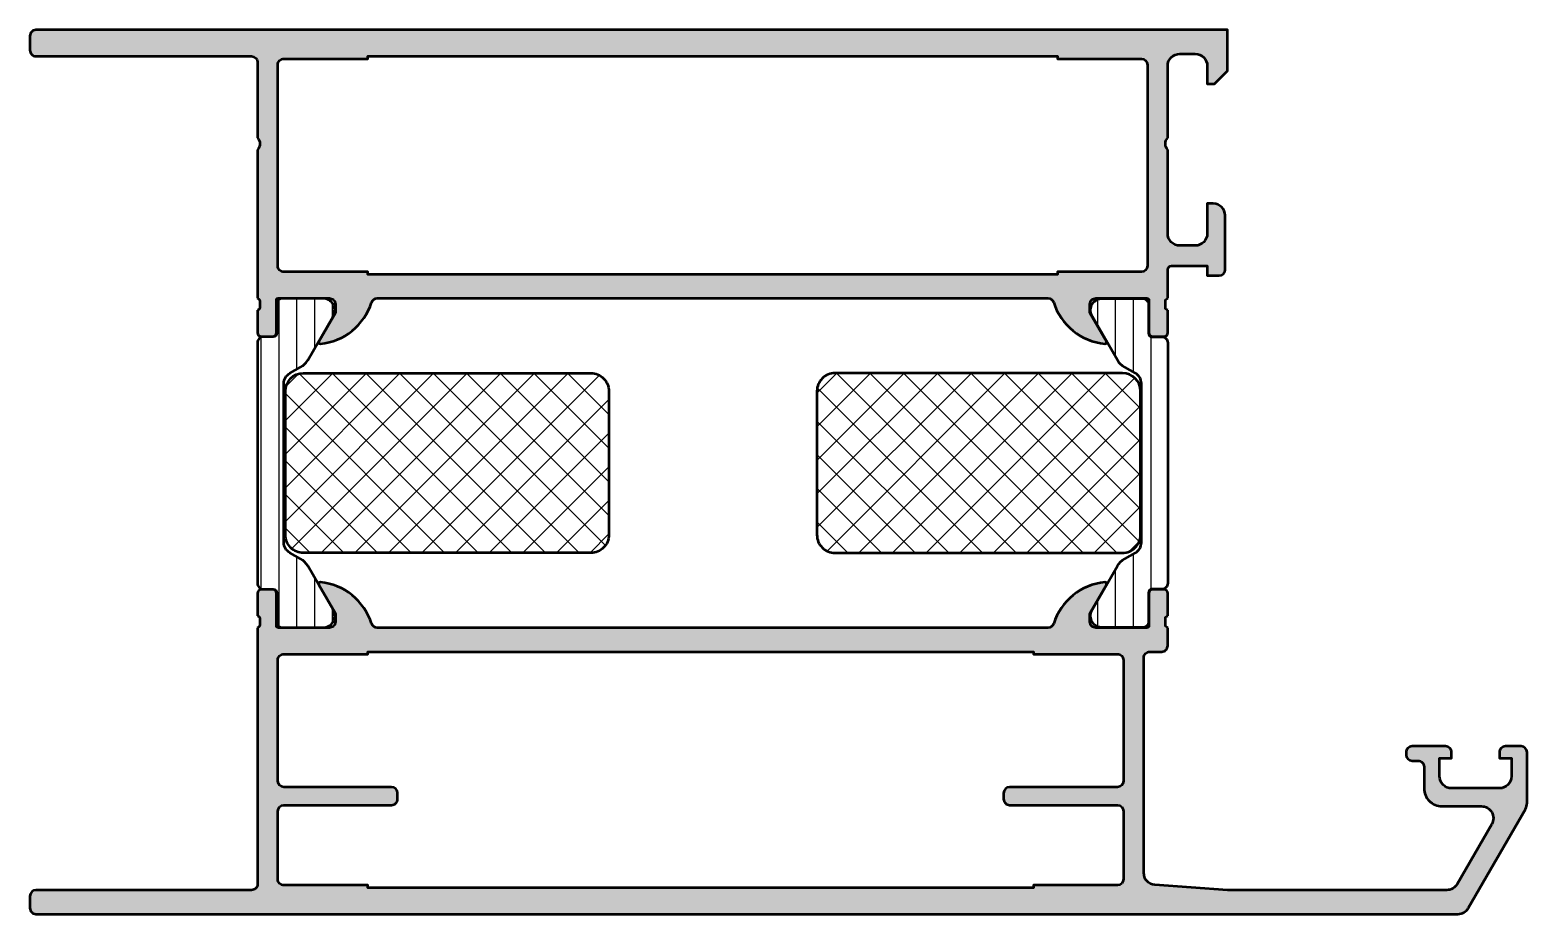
# Model space of a CAD drawing. Extents: x 0 to 125, y 11 to 85.
import ezdxf

# ---------------------------------------------------------------- set-up
doc = ezdxf.new("R2010")
doc.units = 0
for name, color, linetype, lineweight in [('0S-Alu contour', 7, 'Continuous', 50), ('0S-Alu hatch', 252, 'Continuous', 25), ('0S-Plastic contour', 254, 'Continuous', 50), ('0S-Plastic hatch', 253, 'Continuous', 25), ('0S-PT contour', 91, 'Continuous', 50), ('0S-PT hatch', 103, 'Continuous', 25)]:
    doc.layers.add(name, color=color, linetype=linetype, lineweight=lineweight)
pattern_1 = [(90, (0, 0), (-1.4859, 0), [])]
pattern_2 = [(135, (0, 0), (-1.403165018917055, -1.403165018917055), []), (225, (0, 0), (1.403165018917055, -1.403165018917055), [])]

# ---------------------------------------------------------------- blocks, each defined once
blk = doc.blocks.new('398970__8693D46A_BBD4_4B4C_A172_3733D5669891_')
at = {"layer": '0S-Alu hatch'}
h = blk.add_hatch(color=256, dxfattribs=at)
edge = h.paths.add_edge_path()
edge.add_arc((0.4999896924216643, 84.30000456172283), 0.4999925654045513, 89.99914803910144, 180.0008519608678)
edge.add_line((-2.8729276123e-06, 84.29999712707227), (-2.8729276096e-06, 83.10000017883004))
edge.add_arc((0.4999740636899333, 83.09997711544779), 0.499976937149487, 179.9973570091198, 270.0026429908629)
edge.add_line((0.4999971270723901, 82.60000017883026), (18.4999971270725, 82.60000017883003))
edge.add_ellipse((18.49994202351627, 82.09994507527385), major_axis=(-0.5000551065922458, 0), ratio=1, start_angle=180.0063137065699, end_angle=269.99368629342405, ccw=False)
edge.add_line((18.99999712707245, 82.10000017883002), (18.99999712707239, 75.79999712707222))
edge.add_ellipse((18.474874816109, 75.29999712707222), major_axis=(-0.7250885749144907, 0), ratio=1, start_angle=136.4038464693321, end_angle=223.5961535306688, ccw=False)
edge.add_line((18.99999712707239, 74.79999712707222), (18.99999712707227, 62.39999254943533))
edge.add_ellipse((18.92116068052924, 62.13247195744222), major_axis=(-0.2788950563274314, 0), ratio=1, start_angle=178.8354106259048, end_angle=253.58012358051002, ccw=False)
edge.add_line((19.19999812707229, 62.12680354944385), (19.19999812707228, 61.67320954944385))
edge.add_ellipse((18.92113003142908, 61.66754888996679), major_axis=(-0.2789255417371754, 0), ratio=1, start_angle=106.42459455535851, end_angle=181.1628700728862, ccw=False)
edge.add_line((18.99999712707227, 61.40000554944383), (18.99999712707227, 59.51999454943534))
edge.add_arc((19.2999971270723, 59.51999454943534), 0.3000000000000256, 180, 269.9999999999945)
edge.add_line((19.29999712707227, 59.21999454943531), (20.27997144611507, 59.21999454943534))
edge.add_arc((20.27997144611509, 59.51999454943532), 0.2999999999999829, 269.9999999999973, 360)
edge.add_line((20.57997144611507, 59.51999454943532), (20.57997144611505, 62.27999254943532))
edge.add_ellipse((20.69997144611497, 62.27999254943533), major_axis=(-0.1199999999999157, 0), ratio=1, start_angle=269.9999999999983, end_angle=360, ccw=False)
edge.add_line((20.69997144611497, 62.39999254943524), (24.99999712707245, 62.39999254943545))
edge.add_ellipse((24.9999971270725, 61.89999254943557), major_axis=(-0.4999999999998864, 0), ratio=1, start_angle=180, end_angle=270.0000000000065, ccw=False)
edge.add_line((25.49999712707239, 61.89999254943557), (25.49999712707239, 61.19999254943564))
edge.add_line((25.49999712707239, 61.19999254943564), (24.1185016694501, 58.80717222640787))
edge.add_arc((24.23811691172073, 58.7381123340836), 0.138119784648327, 149.9999999999495, 275.6225775507646)
edge.add_arc((23.76177388589741, 63.5766014112869), 5.000000000003915, 275.6225775508023, 342.2515836439371)
edge.add_ellipse((28.99999712707172, 61.8999925494388), major_axis=(-0.4999999999966513, 0), ratio=1, start_angle=269.99999999991655, end_angle=342.2515836438436, ccw=False)
edge.add_line((28.99999712707245, 62.39999254943545), (84.99999712707229, 62.39999254943557))
edge.add_ellipse((84.99999712707123, 61.89999254943478), major_axis=(-0.5000000000007887, 0), ratio=1, start_angle=197.7484163559411, end_angle=269.99999999987784, ccw=False)
edge.add_arc((90.23822036824482, 63.57660141128218), 4.999999999998873, 197.7484163560793, 264.3774224492205)
edge.add_arc((89.7618773424241, 58.73811233408358), 0.138119784648205, 264.3774224491774, 389.9999999999824)
edge.add_line((89.88149258469468, 58.80717222640765), (88.49999712707235, 61.19999254943552))
edge.add_line((88.49999712707235, 61.19999254943552), (88.49999712707228, 61.89999254943545))
edge.add_ellipse((88.99999712707228, 61.89999254943511), major_axis=(-0.4999999999999858, 0), ratio=1, start_angle=269.99999999996095, end_angle=360, ccw=False)
edge.add_line((88.99999712707263, 62.39999254943511), (93.3000228080297, 62.39999254943533))
edge.add_ellipse((93.30002280802968, 62.27999254943532), major_axis=(-0.1200000000000116, 0), ratio=1, start_angle=180, end_angle=269.9999999999932, ccw=False)
edge.add_line((93.42002280802969, 62.27999254943533), (93.42002280802967, 59.51999454943532))
edge.add_arc((93.72002280802965, 59.51999454943532), 0.2999999999999856, 180, 270.0000000000027)
edge.add_line((93.72002280802965, 59.21999454943534), (94.69999712707246, 59.21999454943532))
edge.add_arc((94.69999712707245, 59.51999454943534), 0.3000000000000149, 270.0000000000027, 360)
edge.add_line((94.99999712707246, 59.51999454943534), (94.99999712707246, 61.40000554944384))
edge.add_ellipse((95.0788642227156, 61.66754888996677), major_axis=(-0.2789255417371315, 0), ratio=1, start_angle=-1.1628700728908825, end_angle=73.57540544464848, ccw=False)
edge.add_line((94.79999612707246, 61.67320954944385), (94.79999612707246, 62.12680354944384))
edge.add_ellipse((95.07883357361553, 62.13247195744221), major_axis=(-0.278895056327452, 0), ratio=1, start_angle=-73.58012358050411, end_angle=1.16458937409692, ccw=False)
edge.add_line((94.99999712707246, 62.39999254943534), (94.99999712707245, 64.79999254943554))
edge.add_ellipse((95.29999712707244, 64.79999254943553), major_axis=(-0.2999999999999971, 0), ratio=1, start_angle=269.99999999999727, end_angle=360, ccw=False)
edge.add_line((95.29999712707246, 65.09999254943553), (98.29998492004115, 65.09999254943538))
edge.add_line((98.29998492004115, 65.09999254943538), (98.29998492004115, 64.29999254943543))
edge.add_line((98.29998492004115, 64.29999254943543), (99.29998492004108, 64.29999254943543))
edge.add_arc((99.29993496882527, 64.80004250065149), 0.5000499537109306, 270.0057234158948, 359.9942765840761)
edge.add_line((99.79998492004133, 64.7999925494354), (99.79998492004106, 69.29999712707222))
edge.add_arc((98.7998934923622, 69.2999056993936), 1.000091431857965, 0.0052379411224472, 89.99476205877598)
edge.add_line((98.7999849200411, 70.29999712707244), (98.29998492004104, 70.2999971270721))
edge.add_line((98.29998492004104, 70.2999971270721), (98.29998492004133, 67.79999712707244))
edge.add_ellipse((97.29990805033182, 67.80007399678172), major_axis=(-1.000076872663765, 0), ratio=1, start_angle=90.00440397137402, end_angle=179.9955960285486, ccw=False)
edge.add_line((97.2999849200411, 66.7999971270722), (95.99999712707235, 66.79999712707233))
edge.add_ellipse((95.99994815359123, 67.79994815359116), major_axis=(-0.9999510277180887, 0), ratio=1, start_angle=-0.0028061112355999285, end_angle=90.00280611119871, ccw=False)
edge.add_line((94.9999971270724, 67.7999971270729), (94.9999971270724, 74.79999712707222))
edge.add_ellipse((95.5249431683333, 75.29999712707222), major_axis=(-0.7249609273853969, 0), ratio=1, start_angle=-43.60576001873949, end_angle=43.60576001873949, ccw=False)
edge.add_line((94.9999971270724, 75.79999712707222), (94.9999971270724, 81.79999712707178))
edge.add_ellipse((95.99996671376883, 81.8000275403758), major_axis=(-0.9999695871589359, 0), ratio=1, start_angle=-90.00174260693632, end_angle=0.001742607019082243, ccw=False)
edge.add_line((95.99999712707246, 82.79999712707222), (97.2999849200411, 82.799997127072))
edge.add_ellipse((97.29988946899446, 81.79990167602523), major_axis=(-1.000095455601777, 0), ratio=1, start_angle=180.0054684201397, end_angle=269.99453157986005, ccw=False)
edge.add_line((98.29998492004123, 81.79999712707186), (98.29998492004123, 80.29999712707256))
edge.add_line((98.29998492004123, 80.29999712707256), (98.89996050597844, 80.2999971270721))
edge.add_line((98.89996050597844, 80.2999971270721), (99.9999971270724, 81.39999560119331))
edge.add_line((99.9999971270724, 81.39999560119331), (99.99999712707233, 84.79999712707209))
edge.add_line((99.99999712707233, 84.79999712707209), (0.4999971270725041, 84.79999712707209))
edge = h.paths.add_edge_path()
edge.add_line((20.69997881652557, 65.09999712707183), (20.70000933410364, 81.89999560119342))
edge.add_ellipse((21.19999937197164, 81.9000055633252), major_axis=(-0.4999900379672414, 0), ratio=1, start_angle=-90.00114159899522, end_angle=0.0011415991285730342, ccw=False)
edge.add_line((21.20000933410375, 82.3999956011932), (28.20000933410364, 82.39999560119354))
edge.add_line((28.20000933410364, 82.39999560119354), (28.20000933410364, 82.59999254943538))
edge.add_line((28.20000933410364, 82.59999254943538), (85.7999849200411, 82.59999254943538))
edge.add_line((85.7999849200411, 82.59999254943538), (85.7999849200411, 82.39999560119331))
edge.add_line((85.7999849200411, 82.39999560119331), (92.79998492004104, 82.39999560119342))
edge.add_ellipse((92.7999375266275, 81.89994820777977), major_axis=(-0.5000473956595679, 0), ratio=1, start_angle=180.0054303704153, end_angle=269.9945696295989, ccw=False)
edge.add_line((93.29998492004115, 81.8999956011933), (93.29998492004098, 65.09999712707172))
edge.add_ellipse((92.79993496882513, 65.1000470782878), major_axis=(-0.5000499537107317, 0), ratio=1, start_angle=90.00572341591112, end_angle=179.9942765840763, ccw=False)
edge.add_line((92.79998492004108, 64.59999712707194), (85.7999849200411, 64.59999712707204))
edge.add_line((85.7999849200411, 64.59999712707204), (85.79998492004115, 64.40000017882987))
edge.add_line((85.79998492004115, 64.40000017882987), (28.20000933410364, 64.40000017882976))
edge.add_line((28.20000933410364, 64.40000017882976), (28.20000933410364, 64.59999712707194))
edge.add_line((28.20000933410364, 64.59999712707194), (21.1999482989475, 64.59999712707207))
edge.add_ellipse((21.19995575366303, 65.09997406468585), major_axis=(-0.4999769376693594, 0), ratio=1, start_angle=-0.0026428766976778206, end_angle=89.99914571312172, ccw=False)
at = {"layer": '0S-Alu contour', "color": 7}
for points in [[(-2.8729276123e-06, 84.29999712707227), (-2.8729276096e-06, 83.10000017883004)], [(98.29998492004123, 81.79999712707186), (98.29998492004123, 80.29999712707256), (98.89996050597844, 80.2999971270721), (99.9999971270724, 81.39999560119331), (99.99999712707233, 84.79999712707209), (0.4999971270725041, 84.79999712707209)], [(0.4999971270723901, 82.60000017883026), (18.4999971270725, 82.60000017883003)], [(21.20000933410375, 82.3999956011932), (28.20000933410364, 82.39999560119354), (28.20000933410364, 82.59999254943538), (85.7999849200411, 82.59999254943538), (85.7999849200411, 82.39999560119331), (92.79998492004104, 82.39999560119342)], [(95.99999712707246, 82.79999712707222), (97.2999849200411, 82.799997127072)], [(18.99999712707245, 82.10000017883002), (18.99999712707239, 75.79999712707222)], [(20.69997881652557, 65.09999712707183), (20.70000933410364, 81.89999560119342)], [(93.29998492004115, 81.8999956011933), (93.29998492004098, 65.09999712707172)], [(94.9999971270724, 75.79999712707222), (94.9999971270724, 81.79999712707178)], [(18.99999712707239, 74.79999712707222), (18.99999712707227, 62.39999254943533)], [(94.9999971270724, 67.7999971270729), (94.9999971270724, 74.79999712707222)], [(98.7999849200411, 70.29999712707244), (98.29998492004104, 70.2999971270721), (98.29998492004133, 67.79999712707244)], [(99.79998492004133, 64.7999925494354), (99.79998492004106, 69.29999712707222)], [(97.2999849200411, 66.7999971270722), (95.99999712707235, 66.79999712707233)], [(95.29999712707246, 65.09999254943553), (98.29998492004115, 65.09999254943538), (98.29998492004115, 64.29999254943543), (99.29998492004108, 64.29999254943543)], [(92.79998492004108, 64.59999712707194), (85.7999849200411, 64.59999712707204), (85.79998492004115, 64.40000017882987), (28.20000933410364, 64.40000017882976), (28.20000933410364, 64.59999712707194), (21.1999482989475, 64.59999712707207)], [(94.99999712707246, 62.39999254943534), (94.99999712707245, 64.79999254943554)], [(18.99999712707227, 61.40000554944383), (18.99999712707227, 59.51999454943534)], [(19.19999812707229, 62.12680354944385), (19.19999812707228, 61.67320954944385)], [(20.57997144611507, 59.51999454943532), (20.57997144611505, 62.27999254943532)], [(20.69997144611497, 62.39999254943524), (24.99999712707245, 62.39999254943545)], [(25.49999712707239, 61.89999254943557), (25.49999712707239, 61.19999254943564), (24.1185016694501, 58.80717222640787)], [(28.99999712707245, 62.39999254943545), (84.99999712707229, 62.39999254943557)], [(89.88149258469468, 58.80717222640765), (88.49999712707235, 61.19999254943552), (88.49999712707228, 61.89999254943545)], [(88.99999712707263, 62.39999254943511), (93.3000228080297, 62.39999254943533)], [(93.42002280802969, 62.27999254943533), (93.42002280802967, 59.51999454943532)], [(94.79999612707246, 61.67320954944385), (94.79999612707246, 62.12680354944384)], [(94.99999712707246, 59.51999454943534), (94.99999712707246, 61.40000554944384)], [(19.29999712707227, 59.21999454943531), (20.27997144611507, 59.21999454943534)], [(93.72002280802965, 59.21999454943534), (94.69999712707246, 59.21999454943532)]]:
    blk.add_lwpolyline(points, dxfattribs=at)
for centre, radius, start, end in [((0.4999896924216643, 84.30000456172283), 0.4999925654045513, 89.99914803910144, 180.0008519608678), ((0.4999740636899333, 83.09997711544779), 0.499976937149487, 179.9973570091198, 270.0026429908629), ((98.7998934923622, 69.2999056993936), 1.000091431857965, 0.0052379411224472, 89.99476205877598), ((99.29993496882527, 64.80004250065149), 0.5000499537109306, 270.0057234158948, 359.9942765840761), ((23.76177388589741, 63.5766014112869), 5.000000000003915, 275.6225775508023, 342.2515836439371), ((90.23822036824482, 63.57660141128218), 4.999999999998873, 197.7484163560793, 264.3774224492205), ((19.2999971270723, 59.51999454943534), 0.3000000000000256, 180, 269.9999999999945), ((20.27997144611509, 59.51999454943532), 0.2999999999999829, 269.9999999999973, 0), ((24.23811691172073, 58.7381123340836), 0.138119784648327, 149.9999999999495, 275.6225775507646), ((89.7618773424241, 58.73811233408358), 0.138119784648205, 264.3774224491774, 29.99999999998236), ((93.72002280802965, 59.51999454943532), 0.2999999999999856, 180, 270.0000000000027), ((94.69999712707245, 59.51999454943534), 0.3000000000000149, 270.0000000000027, 0)]:
    blk.add_arc(centre, radius, start, end, dxfattribs=at)
at = {"layer": '0S-Alu contour', "color": 7, "extrusion": (0, 0, -1)}
for centre, radius, start, end in [((-18.49994202351627, 82.09994507527385), 0.5000551065922458, 90.00631370657597, 179.9936862934301), ((-95.99996671376883, 81.8000275403758), 0.9999695871589359, 359.9982573929809, 90.00174260693635), ((-97.29988946899446, 81.79990167602523), 1.000095455601777, 90.00546842013993, 179.9945315798603), ((-21.19999937197164, 81.9000055633252), 0.4999900379672414, 359.9988584008714, 90.00114159899522), ((-92.7999375266275, 81.89994820777977), 0.5000473956595679, 90.00543037040111, 179.9945696295847), ((-18.474874816109, 75.29999712707222), 0.7250885749144909, 136.4038464693312, 223.596153530668), ((-95.5249431683333, 75.29999712707222), 0.7249609273853969, 316.3942399812605, 43.6057600187395), ((-95.99994815359123, 67.79994815359116), 0.9999510277180887, 269.9971938888013, 0.0028061112356313), ((-97.29990805033182, 67.80007399678172), 1.000076872663765, 180.0044039714515, 269.995596028626), ((-21.19995575366303, 65.09997406468585), 0.4999769376693594, 270.0008542868783, 0.0026428766976818), ((-92.79993496882513, 65.1000470782878), 0.5000499537107317, 180.0057234159238, 269.9942765840889), ((-95.29999712707244, 64.79999254943553), 0.2999999999999971, 0, 90.00000000000273), ((-18.92116068052924, 62.13247195744222), 0.2788950563274314, 106.41987641949, 181.1645893740953), ((-18.92113003142908, 61.66754888996679), 0.2789255417371754, 178.8371299271138, 253.5754054446415), ((-20.69997144611497, 62.27999254943533), 0.1199999999999157, 0, 90.0000000000017), ((-24.9999971270725, 61.89999254943557), 0.4999999999998864, 89.99999999999349, 180), ((-28.99999712707172, 61.8999925494388), 0.4999999999966513, 17.74841635615636, 90.00000000008347), ((-84.99999712707123, 61.89999254943478), 0.5000000000007887, 90.00000000012214, 162.2515836440589), ((-88.99999712707228, 61.89999254943511), 0.4999999999999858, 0, 90.00000000003907), ((-93.30002280802968, 62.27999254943532), 0.1200000000000116, 90.0000000000068, 180), ((-95.07883357361553, 62.13247195744221), 0.278895056327452, 358.8354106259031, 73.58012358050406), ((-95.0788642227156, 61.66754888996677), 0.2789255417371315, 286.4245945553515, 1.162870072890926)]:
    blk.add_arc(centre, radius, start, end, dxfattribs=at)
blk = doc.blocks.new('244369__C424C768_3636_47B7_A394_AD6655B3C092___6E8D78F6_E074_49AA_855F_0A7D0873BD33_')
at = {"layer": '0S-Plastic hatch'}
h = blk.add_hatch(dxfattribs=at)
h.set_pattern_fill('ANSI31', color=256, scale=0.4680000000000001, angle=45, style=0)
h.set_pattern_definition(pattern_1)
edge = h.paths.add_edge_path()
edge.add_line((18.99999999999282, 58.68999699999282), (19, 38.609997))
edge.add_arc((19.4999973210908, 38.6099943210908), 0.4999973210979768, 179.999693017615, 270.0003069820262)
edge.add_line((19.5, 38.10999699999999), (20.31033133333334, 38.109997))
edge.add_ellipse((20.31033133333334, 37.80999700000001), major_axis=(-0.2999999999999971, 0), ratio=1, start_angle=180, end_angle=270.0000000000007, ccw=False)
edge.add_line((20.61033133333333, 37.809997), (20.60999938293631, 35.4099986170637))
edge.add_arc((21.10999536037493, 35.40999597743861), 0.4999959774455788, 179.9996975182267, 270.0003024811863)
edge.add_line((21.109998, 34.91), (24.58653949809948, 34.91))
edge.add_arc((24.44422884910812, 35.89981807472284), 0.999996070924476, 278.1816080518996, 392.7270160998407)
edge.add_line((25.28548149809947, 36.440453), (23.18871356327448, 40.07216209259299))
edge.add_arc((21.88967541308336, 39.32216216969433), 1.499999999999985, 29.9999965993449, 62.00574536424324)
edge.add_line((22.59374994667477, 40.64665416708351), (21.700001, 41.14833299999999))
edge.add_ellipse((22.1999994086982, 42.01435979444488), major_axis=(-1.000000408698516, 0), ratio=1, start_angle=-4.5515024623909994e-05, end_angle=60.00011879919839, ccw=False)
edge.add_line((21.199999, 42.01436058883223), (21.199999, 55.285635))
edge.add_ellipse((22.19999940869818, 55.28563420555513), major_axis=(-1.000000408698493, 0), ratio=1, start_angle=299.99988120080104, end_angle=359.9999544849754, ccw=False)
edge.add_line((21.70000100000001, 56.15166099999999), (22.59374994667478, 56.65333983291649))
edge.add_arc((21.88967541308334, 57.97783183030564), 1.49999999999998, 297.9942546357585, 330.0000034006568)
edge.add_line((23.18871356327447, 57.22783190740702), (25.28548149809946, 60.859541))
edge.add_arc((24.44422884910812, 61.40017592527716), 0.9999960709244664, 327.2729839001592, 441.8183919481003)
edge.add_line((24.58653949809948, 62.38999399999999), (21.119998, 62.38999399999999))
edge.add_arc((21.11499536037493, 61.88499807535402), 0.5050207028550963, 89.43242955560146, 179.4330345179718)
edge.add_line((20.60999938293631, 61.88999538293631), (20.61033133333333, 59.489997))
edge.add_ellipse((20.31033133333332, 59.48999700000001), major_axis=(-0.3000000000000149, 0), ratio=1, start_angle=90.00000000000142, end_angle=180, ccw=False)
edge.add_line((20.31033133333332, 59.18999699999999), (19.5, 59.18999699999999))
edge.add_arc((19.49999732109079, 58.68999967890203), 0.4999973211051493, 89.99969301797341, 180.0003069823849)
at = {"layer": '0S-Plastic contour', "color": 7}
for points in [[(20.60999938293631, 61.88999538293631), (20.61033133333333, 59.489997)], [(24.58653949809948, 62.38999399999999), (21.119998, 62.38999399999999)], [(23.18871356327447, 57.22783190740702), (25.28548149809946, 60.859541)], [(20.31033133333332, 59.18999699999999), (19.5, 59.18999699999999)], [(18.99999999999282, 58.68999699999282), (19, 38.609997)], [(21.70000100000001, 56.15166099999999), (22.59374994667478, 56.65333983291649)], [(21.199999, 42.01436058883223), (21.199999, 55.285635)], [(22.59374994667477, 40.64665416708351), (21.700001, 41.14833299999999)], [(25.28548149809947, 36.440453), (23.18871356327448, 40.07216209259299)], [(19.5, 38.10999699999999), (20.31033133333334, 38.109997)], [(20.61033133333333, 37.809997), (20.60999938293631, 35.4099986170637)], [(21.109998, 34.91), (24.58653949809948, 34.91)]]:
    blk.add_lwpolyline(points, dxfattribs=at)
for centre, radius, start, end in [((21.11499536037493, 61.88499807535402), 0.5050207028550963, 89.43242955560146, 179.4330345179718), ((24.44422884910812, 61.40017592527716), 0.9999960709244664, 327.2729839001592, 81.81839194810028), ((19.49999732109079, 58.68999967890203), 0.4999973211051493, 89.99969301797341, 180.0003069823849), ((21.88967541308334, 57.97783183030564), 1.49999999999998, 297.9942546357585, 330.0000034006568), ((21.88967541308336, 39.32216216969433), 1.499999999999985, 29.9999965993449, 62.00574536424324), ((19.4999973210908, 38.6099943210908), 0.4999973210979768, 179.999693017615, 270.0003069820262), ((24.44422884910812, 35.89981807472284), 0.999996070924476, 278.1816080518996, 32.72701609984069), ((21.10999536037493, 35.40999597743861), 0.4999959774455788, 179.9996975182267, 270.0003024811863)]:
    blk.add_arc(centre, radius, start, end, dxfattribs=at)
at = {"layer": '0S-Plastic contour', "color": 7, "extrusion": (0, 0, -1)}
for centre, radius, start, end in [((-20.31033133333332, 59.48999700000001), 0.3000000000000149, 180, 269.9999999999986), ((-22.19999940869818, 55.28563420555513), 1.000000408698493, 4.55150246153e-05, 60.00011879919893), ((-22.1999994086982, 42.01435979444488), 1.000000408698516, 299.9998812008017, 4.55150246153e-05), ((-20.31033133333334, 37.80999700000001), 0.2999999999999971, 89.99999999999935, 180)]:
    blk.add_arc(centre, radius, start, end, dxfattribs=at)
blk = doc.blocks.new('397470__CFCA455D_70F4_40DD_9E3D_E5490E0BDAE3_')
at = {"layer": '0S-PT hatch'}
h = blk.add_hatch(dxfattribs=at)
h.set_pattern_fill('ANSI37', color=256, scale=0.625, angle=90, style=0)
h.set_pattern_definition(pattern_2)
edge = h.paths.add_edge_path()
edge.add_ellipse((46.83784983347883, 54.65022368024652), major_axis=(-1.499997910056442, 0), ratio=1, start_angle=179.9999201641747, end_angle=270.00007983013006, ccw=False)
edge.add_line((48.33784774353382, 54.65022159027193), (48.33784774353382, 42.65022206713867))
edge.add_ellipse((46.83785093115822, 42.6502193563505), major_axis=(-1.499996812378062, 0), ratio=1, start_angle=89.99987824145859, end_angle=180.0001035427167, ccw=False)
edge.add_line((46.83784774353383, 41.15022254397582), (22.82501617481587, 41.15022254397582))
edge.add_ellipse((22.82501516646097, 42.65022151750174), major_axis=(-1.499998973526251, 0), ratio=1, start_angle=-2.1000055085096392e-05, end_angle=90.0000385163462, ccw=False)
edge.add_line((21.32501619293482, 42.65022206728151), (21.32501619293482, 54.65022159030151))
edge.add_ellipse((22.82501626404181, 54.65022151919454), major_axis=(-1.500000071106986, 0), ratio=1, start_angle=270.0000034081796, end_angle=359.9999974386791, ccw=False)
edge.add_line((22.82501617481587, 56.15022159030152), (46.83784774353383, 56.15022159030151))
at = {"layer": '0S-PT contour', "color": 7}
for points in [[(22.82501617481587, 56.15022159030152), (46.83784774353383, 56.15022159030151)], [(21.32501619293482, 42.65022206728151), (21.32501619293482, 54.65022159030151)], [(48.33784774353382, 54.65022159027193), (48.33784774353382, 42.65022206713867)], [(46.83784774353383, 41.15022254397582), (22.82501617481587, 41.15022254397582)]]:
    blk.add_lwpolyline(points, dxfattribs=at)
at = {"layer": '0S-PT contour', "color": 7, "extrusion": (0, 0, -1)}
for centre, radius, start, end in [((-22.82501626404181, 54.65022151919454), 1.500000071106986, 2.5613209388e-06, 89.99999659182035), ((-46.83784983347883, 54.65022368024652), 1.499997910056442, 89.99992016986992, 180.0000798358254), ((-22.82501516646097, 42.65022151750174), 1.499998973526251, 269.9999614836538, 2.10000550146e-05), ((-46.83785093115822, 42.6502193563505), 1.499996812378062, 179.9998964572833, 270.0001217585414)]:
    blk.add_arc(centre, radius, start, end, dxfattribs=at)
blk = doc.blocks.new('397470__D3E2A1F5_1FE3_4109_BDCC_4392D0BC33F7_')
at = {"layer": '0S-PT hatch'}
h = blk.add_hatch(dxfattribs=at)
h.set_pattern_fill('ANSI37', color=256, scale=0.625, angle=90, style=0)
h.set_pattern_definition(pattern_2)
edge = h.paths.add_edge_path()
edge.add_arc((67.21133510123198, 54.65021910263864), 1.499997910056485, 89.9999201698805, 180.0000798358254)
edge.add_line((65.71133719117695, 54.65021701266405), (65.71133719117891, 42.6502174895306))
edge.add_arc((67.21133400355448, 42.65021477874265), 1.49999681237803, 179.9998964572833, 270.0001217585534)
edge.add_line((67.21133719117918, 41.150217966368), (91.22416875989713, 41.15021796637195))
edge.add_arc((91.22416976825181, 42.65021693989784), 1.499998973526233, 269.9999614836623, 360.000021000055)
edge.add_line((92.72416874177794, 42.65021748967762), (92.72416874177597, 54.65021701269789))
edge.add_arc((91.22416867066903, 54.65021694159069), 1.500000071106955, 2.5613209388e-06, 89.9999965918319)
edge.add_line((91.22416875989467, 56.15021701269764), (67.21133719117671, 56.15021701269367))
at = {"layer": '0S-PT contour', "color": 7}
for points in [[(91.22416875989467, 56.15021701269764), (67.21133719117671, 56.15021701269367)], [(65.71133719117695, 54.65021701266405), (65.71133719117891, 42.6502174895306)], [(92.72416874177794, 42.65021748967762), (92.72416874177597, 54.65021701269789)], [(67.21133719117918, 41.150217966368), (91.22416875989713, 41.15021796637195)]]:
    blk.add_lwpolyline(points, dxfattribs=at)
for centre, radius, start, end in [((67.21133510123198, 54.65021910263864), 1.499997910056485, 89.9999201698805, 180.0000798358254), ((91.22416867066903, 54.65021694159069), 1.500000071106955, 2.5613209388e-06, 89.9999965918319), ((67.21133400355448, 42.65021477874265), 1.49999681237803, 179.9998964572833, 270.0001217585534), ((91.22416976825181, 42.65021693989784), 1.499998973526233, 269.9999614836623, 2.10000550146e-05)]:
    blk.add_arc(centre, radius, start, end, dxfattribs=at)
blk = doc.blocks.new('244369__1FF134F7_9F49_4027_BE92_794A6740CB22___838A8103_02E7_4FF5_987D_AA2B21C1DD0F_')
at = {"layer": '0S-Plastic hatch'}
h = blk.add_hatch(dxfattribs=at)
h.set_pattern_fill('ANSI31', color=256, scale=0.4680000000000001, angle=45, style=0)
h.set_pattern_definition(pattern_1)
edge = h.paths.add_edge_path()
edge.add_line((95.00000287292261, 58.68999242238955), (95.00000287291873, 38.60999242239673))
edge.add_ellipse((94.50000555182795, 38.60998974348741), major_axis=(-0.4999973210979506, 0), ratio=1, start_angle=89.9996930179804, end_angle=180.000306982385, ccw=False)
edge.add_line((94.50000287291883, 38.10999242239663), (93.68967153958548, 38.10999242239652))
edge.add_arc((93.68967153958555, 37.80999242239651), 0.3000000000000114, 90.00000000001087, 180)
edge.add_line((93.38967153958554, 37.80999242239651), (93.39000348998294, 35.40999403946016))
edge.add_ellipse((92.89000751254437, 35.40999139983495), major_axis=(-0.4999959774455549, 0), ratio=1, start_angle=89.9996975188198, end_angle=180.0003024817733, ccw=False)
edge.add_line((92.89000487291933, 34.90999542239636), (89.41346337481986, 34.90999542239581))
edge.add_ellipse((89.55577402381111, 35.89981349711869), major_axis=(-0.9999960709244863, 0), ratio=1, start_angle=-32.72701609983011, end_angle=81.81839194810681, ccw=False)
edge.add_line((88.71452137481965, 36.44044842239568), (90.81128930964402, 40.07215751498903))
edge.add_ellipse((92.11032745983513, 39.32215759209078), major_axis=(-1.499999999999771, 0), ratio=1, start_angle=297.99425463576557, end_angle=330.00000340066885, ccw=False)
edge.add_line((91.40625292624362, 40.64664958947967), (92.30000187291834, 41.14832842239628))
edge.add_arc((91.80000346422001, 42.01435521684108), 1.000000408698485, 299.9998812008101, 360.0000455150246)
edge.add_line((92.8000038729182, 42.01435601122844), (92.800003872916, 55.28563042239637))
edge.add_arc((91.80000346421778, 55.28562962795132), 1.000000408698529, 4.55150246153e-05, 60.00011879920672)
edge.add_line((92.30000187291586, 56.15165642239628), (91.406252926241, 56.65333525531263))
edge.add_ellipse((92.11032745983223, 57.97782725270195), major_axis=(-1.500000000000033, 0), ratio=1, start_angle=29.99999659935378, end_angle=62.0057453642508, ccw=False)
edge.add_line((90.81128930964121, 57.22782732980306), (88.7145213748156, 60.85953642239569))
edge.add_ellipse((89.55577402380685, 61.40017134767301), major_axis=(-0.9999960709244627, 0), ratio=1, start_angle=-81.8183919480918, end_angle=32.72701609985188, ccw=False)
edge.add_line((89.41346337481535, 62.38998942239582), (92.88000487291482, 62.38998942239638))
edge.add_ellipse((92.88500751253996, 61.88499349775041), major_axis=(-0.5050207028551033, 0), ratio=1, start_angle=180.5669654820372, end_angle=270.567570444407, ccw=False)
edge.add_line((93.3900034899786, 61.88999080533277), (93.389671539582, 59.48999242239647))
edge.add_arc((93.68967153958205, 59.48999242239656), 0.3000000000000469, 180, 269.9999999999973)
edge.add_line((93.68967153958204, 59.18999242239651), (94.50000287291535, 59.18999242239665))
edge.add_ellipse((94.50000555182461, 58.68999510129865), major_axis=(-0.4999973211051697, 0), ratio=1, start_angle=179.9996930176151, end_angle=270.0003069820327, ccw=False)
at = {"layer": '0S-Plastic contour', "color": 7}
for points in [[(89.41346337481535, 62.38998942239582), (92.88000487291482, 62.38998942239638)], [(93.3900034899786, 61.88999080533277), (93.389671539582, 59.48999242239647)], [(90.81128930964121, 57.22782732980306), (88.7145213748156, 60.85953642239569)], [(93.68967153958204, 59.18999242239651), (94.50000287291535, 59.18999242239665)], [(95.00000287292261, 58.68999242238955), (95.00000287291873, 38.60999242239673)], [(92.30000187291586, 56.15165642239628), (91.406252926241, 56.65333525531263)], [(92.8000038729182, 42.01435601122844), (92.800003872916, 55.28563042239637)], [(88.71452137481965, 36.44044842239568), (90.81128930964402, 40.07215751498903)], [(91.40625292624362, 40.64664958947967), (92.30000187291834, 41.14832842239628)], [(93.38967153958554, 37.80999242239651), (93.39000348998294, 35.40999403946016)], [(94.50000287291883, 38.10999242239663), (93.68967153958548, 38.10999242239652)], [(92.89000487291933, 34.90999542239636), (89.41346337481986, 34.90999542239581)]]:
    blk.add_lwpolyline(points, dxfattribs=at)
at = {"layer": '0S-Plastic contour', "color": 7, "extrusion": (0, 0, -1)}
for centre, radius, start, end in [((-89.55577402380685, 61.40017134767301), 0.9999960709244627, 327.2729839001481, 81.81839194809187), ((-92.88500751253996, 61.88499349775041), 0.5050207028551033, 89.432429555593, 179.4330345179628), ((-94.50000555182461, 58.68999510129865), 0.4999973211051697, 89.99969301796729, 180.0003069823849), ((-92.11032745983223, 57.97782725270195), 1.500000000000033, 297.9942546357492, 330.0000034006463), ((-92.11032745983513, 39.32215759209078), 1.499999999999771, 29.99999659933118, 62.00574536423443), ((-94.50000555182795, 38.60998974348741), 0.4999973210979506, 179.999693017615, 270.0003069820196), ((-89.55577402381111, 35.89981349711869), 0.9999960709244863, 278.1816080518932, 32.72701609983009), ((-92.89000751254437, 35.40999139983495), 0.4999959774455549, 179.9996975182267, 270.0003024811802)]:
    blk.add_arc(centre, radius, start, end, dxfattribs=at)
at = {"layer": '0S-Plastic contour', "color": 7}
for centre, radius, start, end in [((93.68967153958205, 59.48999242239656), 0.3000000000000469, 180, 269.9999999999973), ((91.80000346421778, 55.28562962795132), 1.000000408698529, 4.55150246153e-05, 60.00011879920672), ((91.80000346422001, 42.01435521684108), 1.000000408698485, 299.9998812008101, 4.55150246153e-05), ((93.68967153958555, 37.80999242239651), 0.3000000000000114, 90.00000000001087, 180)]:
    blk.add_arc(centre, radius, start, end, dxfattribs=at)
blk = doc.blocks.new('397510__86D9C2ED_0998_4DAA_8A86_C3A0E430A0A2_')
at = {"layer": '0S-Alu hatch'}
h = blk.add_hatch(color=256, dxfattribs=at)
edge = h.paths.add_edge_path()
edge.add_line((19.00003339047905, 34.89999542237166), (19.00000287291948, 13.50004721478325))
edge.add_ellipse((18.50000574555113, 13.50004434215155), major_axis=(-0.4999971273765978, 0), ratio=1, start_angle=89.999670818769, end_angle=180.0003291815056, ccw=False)
edge.add_line((18.50000287291948, 13.0000472147832), (0.5000028729193389, 13.00004721478319))
edge.add_arc((0.5000722143945069, 12.49997787330799), 0.5000693462827699, 90.00794484587908, 179.992055154107)
edge.add_line((2.8729193104e-06, 12.50004721478328), (2.8729193389e-06, 11.50004721478288))
edge.add_arc((0.5000472147911311, 11.50004434188004), 0.500044341880045, 179.9996708184944, 270.0003291812525)
edge.add_line((0.500050087694234, 11.00000000000825), (119.2264107464258, 10.99999999998945))
edge.add_arc((119.2264110837632, 11.99999996443478), 0.9999999644453949, 269.9999806719942, 330.0000000000246)
edge.add_line((120.0924364567566, 11.49999998221245), (124.8659672415468, 19.76799783296168))
edge.add_arc((123.9999418377605, 20.26799783296299), 1.000000000002273, 329.9999999999885, 360)
edge.add_line((124.9999418377628, 20.26799783296299), (124.999941837763, 24.49999981240681))
edge.add_arc((124.4998930096381, 24.4999998124067), 0.5000488281249389, 0, 89.99999999998697)
edge.add_line((124.4998930096382, 25.00004864053164), (123.1998930096381, 25.00004864053164))
edge.add_arc((123.1998930096381, 24.50004864053145), 0.500000000000199, 89.99999999999675, 180)
edge.add_line((122.6998930096379, 24.50004864053145), (122.6998930096381, 24.00004864053164))
edge.add_line((122.6998930096381, 24.00004864053164), (123.699893009638, 24.00004864053141))
edge.add_line((123.699893009638, 24.00004864053141), (123.6998930096377, 22.50004864053164))
edge.add_ellipse((122.699893009638, 22.50004864053138), major_axis=(-0.9999999999997442, 0), ratio=1, start_angle=90.00000000000568, end_angle=180, ccw=False)
edge.add_line((122.6998930096381, 21.50004864053164), (118.6998930096382, 21.50004864053165))
edge.add_ellipse((118.699893009638, 22.50004864053174), major_axis=(-1.000000000000078, 0), ratio=1, start_angle=0, end_angle=90.00000000000898, ccw=False)
edge.add_line((117.699893009638, 22.50004864053173), (117.6998930096382, 24.00004864053187))
edge.add_line((117.6998930096382, 24.00004864053187), (118.6998930096381, 24.00004864053187))
edge.add_line((118.6998930096381, 24.00004864053187), (118.6998930096381, 24.50004864053194))
edge.add_arc((118.1998930096378, 24.50004864053184), 0.5000000000002416, 0, 90.00000000001138)
edge.add_line((118.1998930096378, 25.00004864053208), (115.3999047438314, 25.0000486405316))
edge.add_arc((115.3999047438313, 24.50004864053159), 0.5, 89.99999999999837, 180)
edge.add_line((114.8999047438314, 24.50004864053159), (114.8999047438313, 24.30004864053201))
edge.add_arc((115.3999047438315, 24.30004864053191), 0.5000000000001031, 180, 269.9999999999886)
edge.add_line((115.3999047438313, 23.80004864053181), (115.8999930096381, 23.80004864053181))
edge.add_ellipse((115.8999930096382, 23.30009746865683), major_axis=(-0.4999511718749759, 0), ratio=1, start_angle=180, end_angle=270.00000000001467, ccw=False)
edge.add_line((116.3999441815132, 23.30009746865683), (116.3998441815127, 21.4839353592818))
edge.add_arc((117.8864564336011, 21.48658879236846), 1.486614620123996, 180.1022663141845, 270.519839925264)
edge.add_line((117.8999441815133, 20.00003535928148), (121.189422393178, 20.00003535928192))
edge.add_ellipse((121.189422393178, 19.00003535928196), major_axis=(-0.9999999999999609, 0), ratio=1, start_angle=150.0000000000018, end_angle=270.00000000000165, ccw=False)
edge.add_line((122.0554477969624, 18.500035359282), (119.1687189569385, 13.50007434068544))
edge.add_ellipse((118.3026935531545, 14.00007434068594), major_axis=(-0.9999999999998287, 0), ratio=1, start_angle=90.00008045265042, end_angle=149.9999999999612, ccw=False)
edge.add_line((118.3026949573181, 13.0000743406871), (99.99988080260653, 13.00004721478326))
edge.add_line((99.99988080260653, 13.00004721478326), (93.92865277526349, 13.43370199993947))
edge.add_ellipse((93.99999498652478, 14.43126837850043), major_axis=(-1.00011418885189, 0), ratio=1, start_angle=0.005690972194997812, end_angle=85.90938486876331, ccw=False)
edge.add_line((92.9998808026063, 14.4311690409562), (92.99988080259851, 32.40000152590409))
edge.add_ellipse((93.49987792997511, 32.40000439853584), major_axis=(-0.4999971273848543, 0), ratio=1, start_angle=-90.0003291812489, end_angle=0.0003291815056059022, ccw=False)
edge.add_line((93.49988080260692, 32.90000152591245), (94.50000287291908, 32.90000152591243))
edge.add_arc((94.50000287291921, 33.40000152591256), 0.5000000000001279, 269.9999999999853, 360)
edge.add_line((95.00000287291934, 33.40000152591256), (95.00000287291934, 34.89999542239675))
edge.add_ellipse((95.07883931946222, 35.16751601439001), major_axis=(-0.2788950563275286, 0), ratio=1, start_angle=-1.1645893740878819, end_angle=73.5801235805456, ccw=False)
edge.add_line((94.8000018729191, 35.17318442238833), (94.80000187291947, 35.62677842238838))
edge.add_ellipse((95.07886996856298, 35.63243908186556), major_axis=(-0.2789255417375009, 0), ratio=1, start_angle=-73.57540544460699, end_angle=1.1628700729082198, ccw=False)
edge.add_line((95.00000287291952, 35.89998242238878), (95.00000287291928, 37.77999342239696))
edge.add_arc((94.70000287291933, 37.77999342239684), 0.2999999999999545, 0, 90.00000000002171)
edge.add_line((94.70000287291921, 38.0799934223968), (93.72002855387638, 38.0799934223968))
edge.add_arc((93.72002855387667, 37.77999342239699), 0.2999999999998124, 90.00000000005971, 180)
edge.add_line((93.42002855387688, 37.77999342239699), (93.4200285538766, 35.01999542239693))
edge.add_ellipse((93.30002855387669, 35.01999542239667), major_axis=(-0.1199999999999335, 0), ratio=1, start_angle=90.00000000007458, end_angle=180, ccw=False)
edge.add_line((93.30002855387684, 34.89999542239673), (89.00000287291986, 34.89999542239673))
edge.add_ellipse((89.00000287291961, 35.39999542239705), major_axis=(-0.5000000000003268, 0), ratio=1, start_angle=0, end_angle=90.00000000003092, ccw=False)
edge.add_line((88.50000287291928, 35.39999542239705), (88.50000287291928, 36.09999542239683))
edge.add_line((88.50000287291928, 36.09999542239683), (89.88149833054158, 38.49281574542415))
edge.add_arc((89.76188308827095, 38.56187563774864), 0.1381197846484343, 329.9999999998675, 455.6225775507186)
edge.add_arc((90.23822611409364, 33.72338656054618), 5.000000000003139, 95.62257755079484, 162.251583643926)
edge.add_ellipse((85.00000287288555, 35.39999542240479), major_axis=(-0.5000000000328197, 0), ratio=1, start_angle=90.0000000000586, end_angle=162.251583643988, ccw=False)
edge.add_line((85.00000287288606, 34.89999542237196), (29.00003339047933, 34.89999542237132))
edge.add_ellipse((29.00003339048002, 35.39999542236912), major_axis=(-0.4999999999977974, 0), ratio=1, start_angle=17.7484163559904, end_angle=89.99999999992059, ccw=False)
edge.add_arc((23.76181014930565, 33.72338656052114), 5.000000000002789, 17.74841635607792, 84.37742244921537)
edge.add_arc((24.23815317512736, 38.56187563772336), 0.1381197846484296, 84.37742244925612, 210.0000000000433)
edge.add_line((24.11853793285664, 38.49281574539906), (25.50003339047868, 36.09999542237144))
edge.add_line((25.50003339047868, 36.09999542237144), (25.50003339047905, 35.39999542237187))
edge.add_ellipse((25.00003339047918, 35.39999542237182), major_axis=(-0.4999999999998686, 0), ratio=1, start_angle=89.99999999999147, end_angle=180, ccw=False)
edge.add_line((25.00003339047911, 34.89999542237195), (20.70000770952174, 34.89999542237172))
edge.add_ellipse((20.70000770952175, 35.01999542237162), major_axis=(-0.1199999999999051, 0), ratio=1, start_angle=0, end_angle=89.99999999999488, ccw=False)
edge.add_line((20.58000770952185, 35.01999542237162), (20.5800077095218, 37.77999342237168))
edge.add_arc((20.2800077095217, 37.7799934223717), 0.3000000000000966, 0, 89.99999999999459)
edge.add_line((20.28000770952173, 38.0799934223718), (19.30003339047894, 38.07999342237174))
edge.add_arc((19.3000333904789, 37.77999342237183), 0.2999999999999083, 89.99999999999118, 180)
edge.add_line((19.00003339047899, 37.77999342237183), (19.00003339047919, 35.89998242236301))
edge.add_ellipse((18.92116629483589, 35.63243908184008), major_axis=(-0.2789255417371814, 0), ratio=1, start_angle=178.8371299270819, end_angle=253.5754054446188, ccw=False)
edge.add_line((19.20003439047909, 35.62677842236286), (19.20003439047903, 35.17318442236304))
edge.add_ellipse((18.92119694393602, 35.16751601436475), major_axis=(-0.2788950563273971, 0), ratio=1, start_angle=106.41987641949069, end_angle=181.1645893740813, ccw=False)
edge = h.paths.add_edge_path()
edge.add_ellipse((21.20001220731872, 32.20000134677862), major_axis=(-0.4999971273844528, 0), ratio=1, start_angle=-90.00032918125578, end_angle=0.0003291815056059022, ccw=False)
edge.add_line((21.20001507995059, 32.69999847415482), (28.19998456237235, 32.69999847415473))
edge.add_line((28.19998456237235, 32.69999847415473), (28.19998456237235, 32.8999954223967))
edge.add_line((28.19998456237235, 32.8999954223967), (83.79996014831006, 32.89999542239649))
edge.add_line((83.79996014831006, 32.89999542239649), (83.79996014831002, 32.69999847415488))
edge.add_line((83.79996014831002, 32.69999847415488), (90.79992963073195, 32.69999847415467))
edge.add_ellipse((90.79993250336375, 32.20000134677851), major_axis=(-0.4999971273844137, 0), ratio=1, start_angle=179.9996708184945, end_angle=270.00032918124725, ccw=False)
edge.add_line((91.29992963073991, 32.19999847414666), (91.29992963073627, 22.10004094988442))
edge.add_ellipse((90.79992963073184, 22.10004094988442), major_axis=(-0.5000000000044338, 0), ratio=1, start_angle=90, end_angle=180, ccw=False)
edge.add_line((90.79992963073184, 21.60004094987999), (81.79992963073184, 21.60004094987992))
edge.add_arc((81.79992963073194, 21.10004094987993), 0.4999999999999929, 90.00000000001303, 180)
edge.add_line((81.29992963073195, 21.10004094988005), (81.29992963073182, 20.60004094987999))
edge.add_arc((81.79992963073202, 20.60004094987999), 0.5000000000001706, 180, 270.000000000013)
edge.add_line((81.79992963073212, 20.10004094987982), (90.7998678856653, 20.10004094987981))
edge.add_ellipse((90.7998678856651, 19.60004094987982), major_axis=(-0.4999999999999912, 0), ratio=1, start_angle=180.0005615442633, end_angle=269.9999999999772, ccw=False)
edge.add_line((91.29986788564108, 19.60004585027755), (91.29993250336392, 13.90004111127561))
edge.add_ellipse((90.7998631618886, 13.90011045275089), major_axis=(-0.5000693462828977, 0), ratio=1, start_angle=90.00794484586447, end_angle=179.9920551541071, ccw=False)
edge.add_line((90.79993250336364, 13.40004111127556), (83.79996302094193, 13.40004111127561))
edge.add_line((83.79996302094193, 13.40004111127561), (83.79996302094204, 13.20004416303396))
edge.add_line((83.79996302094204, 13.20004416303396), (28.19998743500432, 13.20004416303377))
edge.add_line((28.19998743500432, 13.20004416303377), (28.1999874350042, 13.40004111127598))
edge.add_line((28.1999874350042, 13.40004111127598), (21.20001795258222, 13.40004111127603))
edge.add_ellipse((21.20001508000523, 13.90002876303119), major_axis=(-0.499987651763404, 0), ratio=1, start_angle=-0.0003291815056059022, end_angle=90.00032918120428, ccw=False)
edge.add_line((20.70002742825008, 13.90003163560885), (20.70007682504135, 19.60004585027786))
edge.add_ellipse((21.20007682501745, 19.60004094987971), major_axis=(-0.5000000000001112, 0), ratio=1, start_angle=270.0000000000228, end_angle=359.9994384557367, ccw=False)
edge.add_line((21.20007682501725, 20.10004094987982), (30.20001507995025, 20.10004094987992))
edge.add_arc((30.20001507995047, 20.60004094988004), 0.5000000000001208, 269.9999999999747, 360)
edge.add_line((30.70001507995059, 20.60004094987982), (30.7000150799507, 21.1000409498798))
edge.add_arc((30.20001507995056, 21.1000409498798), 0.5000000000001421, 0, 89.99999999999022)
edge.add_line((30.20001507995065, 21.60004094987994), (21.20001507995059, 21.60004094987999))
edge.add_ellipse((21.20001507995066, 22.10004094988041), major_axis=(-0.5000000000004122, 0), ratio=1, start_angle=0, end_angle=89.99999999999193, ccw=False)
edge.add_line((20.70001507995025, 22.10004094988059), (20.70001507994252, 32.19999847414457))
at = {"layer": '0S-Alu contour', "color": 7}
for points in [[(19.00003339047899, 37.77999342237183), (19.00003339047919, 35.89998242236301)], [(20.28000770952173, 38.0799934223718), (19.30003339047894, 38.07999342237174)], [(20.58000770952185, 35.01999542237162), (20.5800077095218, 37.77999342237168)], [(24.11853793285664, 38.49281574539906), (25.50003339047868, 36.09999542237144), (25.50003339047905, 35.39999542237187)], [(88.50000287291928, 35.39999542239705), (88.50000287291928, 36.09999542239683), (89.88149833054158, 38.49281574542415)], [(93.42002855387688, 37.77999342239699), (93.4200285538766, 35.01999542239693)], [(94.70000287291921, 38.0799934223968), (93.72002855387638, 38.0799934223968)], [(95.00000287291952, 35.89998242238878), (95.00000287291928, 37.77999342239696)], [(19.20003439047909, 35.62677842236286), (19.20003439047903, 35.17318442236304)], [(94.8000018729191, 35.17318442238833), (94.80000187291947, 35.62677842238838)], [(19.00003339047905, 34.89999542237166), (19.00000287291948, 13.50004721478325)], [(25.00003339047911, 34.89999542237195), (20.70000770952174, 34.89999542237172)], [(85.00000287288606, 34.89999542237196), (29.00003339047933, 34.89999542237132)], [(93.30002855387684, 34.89999542239673), (89.00000287291986, 34.89999542239673)], [(95.00000287291934, 33.40000152591256), (95.00000287291934, 34.89999542239675)], [(21.20001507995059, 32.69999847415482), (28.19998456237235, 32.69999847415473), (28.19998456237235, 32.8999954223967), (83.79996014831006, 32.89999542239649), (83.79996014831002, 32.69999847415488), (90.79992963073195, 32.69999847415467)], [(93.49988080260692, 32.90000152591245), (94.50000287291908, 32.90000152591243)], [(20.70001507995025, 22.10004094988059), (20.70001507994252, 32.19999847414457)], [(91.29992963073991, 32.19999847414666), (91.29992963073627, 22.10004094988442)], [(92.9998808026063, 14.4311690409562), (92.99988080259851, 32.40000152590409)], [(114.8999047438314, 24.50004864053159), (114.8999047438313, 24.30004864053201)], [(118.1998930096378, 25.00004864053208), (115.3999047438314, 25.0000486405316)], [(115.3999047438313, 23.80004864053181), (115.8999930096381, 23.80004864053181)], [(117.699893009638, 22.50004864053173), (117.6998930096382, 24.00004864053187), (118.6998930096381, 24.00004864053187), (118.6998930096381, 24.50004864053194)], [(122.6998930096379, 24.50004864053145), (122.6998930096381, 24.00004864053164), (123.699893009638, 24.00004864053141), (123.6998930096377, 22.50004864053164)], [(124.4998930096382, 25.00004864053164), (123.1998930096381, 25.00004864053164)], [(124.9999418377628, 20.26799783296299), (124.999941837763, 24.49999981240681)], [(116.3999441815132, 23.30009746865683), (116.3998441815127, 21.4839353592818)], [(30.20001507995065, 21.60004094987994), (21.20001507995059, 21.60004094987999)], [(90.79992963073184, 21.60004094987999), (81.79992963073184, 21.60004094987992)], [(122.6998930096381, 21.50004864053164), (118.6998930096382, 21.50004864053165)], [(21.20007682501725, 20.10004094987982), (30.20001507995025, 20.10004094987992)], [(30.70001507995059, 20.60004094987982), (30.7000150799507, 21.1000409498798)], [(81.29992963073195, 21.10004094988005), (81.29992963073182, 20.60004094987999)], [(81.79992963073212, 20.10004094987982), (90.7998678856653, 20.10004094987981)], [(20.70002742825008, 13.90003163560885), (20.70007682504135, 19.60004585027786)], [(91.29986788564108, 19.60004585027755), (91.29993250336392, 13.90004111127561)], [(117.8999441815133, 20.00003535928148), (121.189422393178, 20.00003535928192)], [(120.0924364567566, 11.49999998221245), (124.8659672415468, 19.76799783296168)], [(122.0554477969624, 18.500035359282), (119.1687189569385, 13.50007434068544)], [(2.8729193104e-06, 12.50004721478328), (2.8729193389e-06, 11.50004721478288)], [(18.50000287291948, 13.0000472147832), (0.5000028729193389, 13.00004721478319)], [(90.79993250336364, 13.40004111127556), (83.79996302094193, 13.40004111127561), (83.79996302094204, 13.20004416303396), (28.19998743500432, 13.20004416303377), (28.1999874350042, 13.40004111127598), (21.20001795258222, 13.40004111127603)], [(118.3026949573181, 13.0000743406871), (99.99988080260653, 13.00004721478326), (93.92865277526349, 13.43370199993947)], [(0.500050087694234, 11.00000000000825), (119.2264107464258, 10.99999999998945)]]:
    blk.add_lwpolyline(points, dxfattribs=at)
for centre, radius, start, end in [((19.3000333904789, 37.77999342237183), 0.2999999999999083, 89.99999999999118, 180), ((20.2800077095217, 37.7799934223717), 0.3000000000000966, 0, 89.99999999999459), ((24.23815317512736, 38.56187563772336), 0.1381197846484296, 84.37742244925612, 210.0000000000433), ((23.76181014930565, 33.72338656052114), 5.000000000002789, 17.74841635607792, 84.37742244921537), ((90.23822611409364, 33.72338656054618), 5.000000000003139, 95.62257755079484, 162.251583643926), ((89.76188308827095, 38.56187563774864), 0.1381197846484343, 329.9999999998675, 95.62257755071867), ((93.72002855387667, 37.77999342239699), 0.2999999999998124, 90.00000000005971, 180), ((94.70000287291933, 37.77999342239684), 0.2999999999999545, 0, 90.00000000002171), ((94.50000287291921, 33.40000152591256), 0.5000000000001279, 269.9999999999853, 0), ((115.3999047438313, 24.50004864053159), 0.5, 89.99999999999837, 180), ((115.3999047438315, 24.30004864053191), 0.5000000000001031, 180, 269.9999999999886), ((118.1998930096378, 24.50004864053184), 0.5000000000002416, 0, 90.00000000001138), ((123.1998930096381, 24.50004864053145), 0.500000000000199, 89.99999999999675, 180), ((124.4998930096381, 24.4999998124067), 0.5000488281249389, 0, 89.99999999998697), ((30.20001507995056, 21.1000409498798), 0.5000000000001421, 0, 89.99999999999022), ((81.79992963073194, 21.10004094987993), 0.4999999999999929, 90.00000000001303, 180), ((117.8864564336011, 21.48658879236846), 1.486614620123996, 180.1022663141845, 270.519839925264), ((30.20001507995047, 20.60004094988004), 0.5000000000001208, 269.9999999999747, 0), ((81.79992963073202, 20.60004094987999), 0.5000000000001706, 180, 270.000000000013), ((123.9999418377605, 20.26799783296299), 1.000000000002273, 329.9999999999885, 0), ((0.5000722143945069, 12.49997787330799), 0.5000693462827699, 90.00794484587908, 179.992055154107), ((0.5000472147911311, 11.50004434188004), 0.500044341880045, 179.9996708184944, 270.0003291812525), ((119.2264110837632, 11.99999996443478), 0.9999999644453949, 269.9999806719942, 330.0000000000246)]:
    blk.add_arc(centre, radius, start, end, dxfattribs=at)
at = {"layer": '0S-Alu contour', "color": 7, "extrusion": (0, 0, -1)}
for centre, radius, start, end in [((-18.92116629483589, 35.63243908184008), 0.2789255417371815, 106.4245945553812, 181.1628700729182), ((-18.92119694393602, 35.16751601436475), 0.2788950563273971, 178.8354106259187, 253.5801235805093), ((-20.70000770952175, 35.01999542237162), 0.1199999999999051, 270.0000000000051, 0), ((-25.00003339047918, 35.39999542237182), 0.4999999999998686, 180, 270.0000000000085), ((-29.00003339048002, 35.39999542236912), 0.4999999999977974, 270.0000000000794, 342.2515836440096), ((-85.00000287288555, 35.39999542240479), 0.5000000000328197, 197.7484163560121, 269.9999999999414), ((-89.00000287291961, 35.39999542239705), 0.5000000000003268, 269.9999999999691, 0), ((-93.30002855387669, 35.01999542239667), 0.1199999999999335, 180, 269.9999999999254), ((-95.07883931946222, 35.16751601439001), 0.2788950563275286, 286.4198764194544, 1.164589374087847), ((-95.07886996856298, 35.63243908186556), 0.2789255417375009, 358.8371299270918, 73.57540544460706), ((-21.20001220731872, 32.20000134677862), 0.4999971273844528, 359.9996708184944, 90.00032918125584), ((-90.79993250336375, 32.20000134677851), 0.4999971273844137, 89.99967081875272, 180.0003291815056), ((-93.49987792997511, 32.40000439853584), 0.4999971273848543, 359.9996708184944, 90.00032918124892), ((-115.8999930096382, 23.30009746865683), 0.4999511718749759, 89.99999999998533, 180), ((-21.20001507995066, 22.10004094988041), 0.5000000000004122, 270.0000000000081, 0), ((-90.79992963073184, 22.10004094988442), 0.5000000000044338, 180, 270), ((-118.699893009638, 22.50004864053174), 1.000000000000078, 269.999999999991, 0), ((-122.699893009638, 22.50004864053138), 0.9999999999997442, 180, 269.9999999999943), ((-21.20007682501745, 19.60004094987971), 0.5000000000001112, 0.0005615442632694, 89.9999999999772), ((-90.7998678856651, 19.60004094987982), 0.4999999999999912, 90.0000000000228, 179.9994384557367), ((-121.189422393178, 19.00003535928196), 0.9999999999999609, 89.99999999999837, 209.9999999999983), ((-21.20001508000523, 13.90002876303119), 0.499987651763404, 269.9996708187957, 0.0003291815055843), ((-90.7998631618886, 13.90011045275089), 0.5000693462828977, 180.007944845893, 269.9920551541355), ((-93.99999498652478, 14.43126837850043), 1.00011418885189, 274.0906151312367, 359.994309027805), ((-18.50000574555113, 13.50004434215155), 0.4999971273765978, 179.9996708184944, 270.000329181231), ((-118.3026935531545, 14.00007434068594), 0.9999999999998287, 210.0000000000389, 269.9999195473496)]:
    blk.add_arc(centre, radius, start, end, dxfattribs=at)
blk = doc.blocks.new('397470__27234BC8_FE76_4AA6_8A47_C6EFB37A6C5A_')
at = {"layer": '0S-Alu contour', "color": 7}
for name in ['398970__8693D46A_BBD4_4B4C_A172_3733D5669891_', '397510__86D9C2ED_0998_4DAA_8A86_C3A0E430A0A2_']:
    blk.add_blockref(name, (0, 0), dxfattribs=at)
at = {"layer": '0S-Plastic contour', "color": 7}
for name in ['244369__C424C768_3636_47B7_A394_AD6655B3C092___6E8D78F6_E074_49AA_855F_0A7D0873BD33_', '244369__1FF134F7_9F49_4027_BE92_794A6740CB22___838A8103_02E7_4FF5_987D_AA2B21C1DD0F_']:
    blk.add_blockref(name, (0, 0), dxfattribs=at)
at = {"layer": '0S-PT contour', "color": 7}
for name in ['397470__CFCA455D_70F4_40DD_9E3D_E5490E0BDAE3_', '397470__D3E2A1F5_1FE3_4109_BDCC_4392D0BC33F7_']:
    blk.add_blockref(name, (0, 0), dxfattribs=at)

msp = doc.modelspace()

# ---------------------------------------------------------------- block references
at = {"layer": '0S-Alu contour', "color": 7}
msp.add_blockref('397470__27234BC8_FE76_4AA6_8A47_C6EFB37A6C5A_', (0, 0), dxfattribs=at)

doc.saveas('drawing.dxf')
